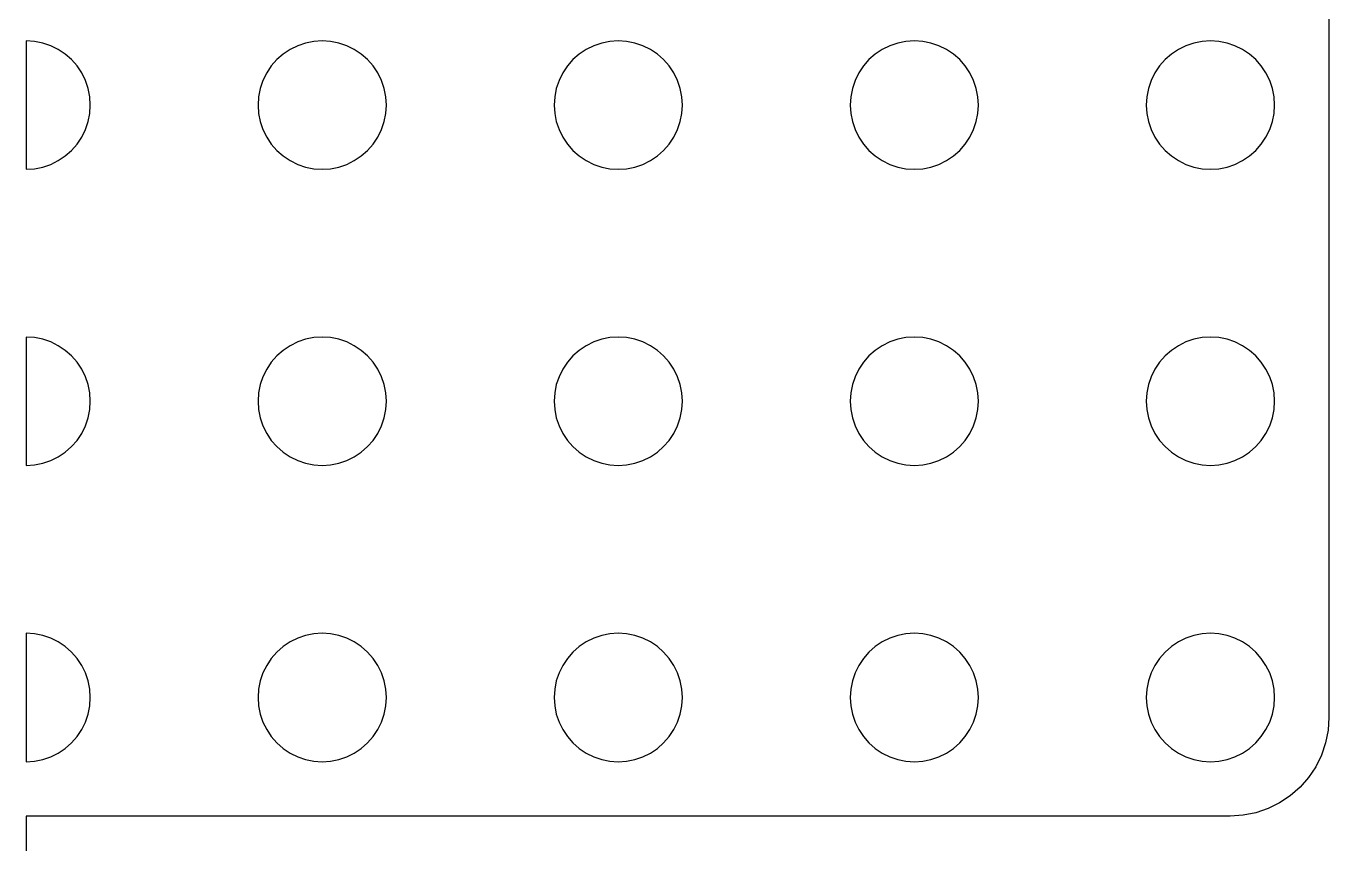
# Model space of a CAD drawing. Header units: metres. Extents: x -105 to 105, y -149 to 149.
# Drawn here: x -105 to -39, y -82.4 to -41 of the extents above; entities that cross this region are included whole.
import ezdxf

# ---------------------------------------------------------------- set-up
doc = ezdxf.new("R2010")
doc.units = ezdxf.units.M

msp = doc.modelspace()

# ---------------------------------------------------------------- linework, layer by layer
for p, q in [((-38.995, -13.995), (-38.995, -76.005)), ((-105, -41.75), (-105.005, -41.7503)), ((-105.005, -41.7503), (-105.005, -48.2497)), ((-104.576, -41.7778), (-105, -41.75)), ((-104.159, -41.8607), (-104.576, -41.7778)), ((-103.756, -41.9974), (-104.159, -41.8607)), ((-103.375, -42.1854), (-103.756, -41.9974)), ((-103.022, -42.4216), (-103.375, -42.1854)), ((-91.625, -42.1854), (-91.9785, -42.4216)), ((-91.2437, -41.9974), (-91.625, -42.1854)), ((-90.8412, -41.8607), (-91.2437, -41.9974)), ((-90.4242, -41.7778), (-90.8412, -41.8607)), ((-90, -41.75), (-90.4242, -41.7778)), ((-89.5758, -41.7778), (-90, -41.75)), ((-89.1588, -41.8607), (-89.5758, -41.7778)), ((-88.7563, -41.9974), (-89.1588, -41.8607)), ((-88.375, -42.1854), (-88.7563, -41.9974)), ((-88.0215, -42.4216), (-88.375, -42.1854)), ((-76.625, -42.1854), (-76.9785, -42.4216)), ((-76.2437, -41.9974), (-76.625, -42.1854)), ((-75.8412, -41.8607), (-76.2437, -41.9974)), ((-75.4242, -41.7778), (-75.8412, -41.8607)), ((-75, -41.75), (-75.4242, -41.7778)), ((-74.5758, -41.7778), (-75, -41.75)), ((-74.1588, -41.8607), (-74.5758, -41.7778)), ((-73.7563, -41.9974), (-74.1588, -41.8607)), ((-73.375, -42.1854), (-73.7563, -41.9974)), ((-73.0215, -42.4216), (-73.375, -42.1854)), ((-61.625, -42.1854), (-61.9785, -42.4216)), ((-61.2437, -41.9974), (-61.625, -42.1854)), ((-60.8412, -41.8607), (-61.2437, -41.9974)), ((-60.4242, -41.7778), (-60.8412, -41.8607)), ((-60, -41.75), (-60.4242, -41.7778)), ((-59.5758, -41.7778), (-60, -41.75)), ((-59.1588, -41.8607), (-59.5758, -41.7778)), ((-58.7563, -41.9974), (-59.1588, -41.8607)), ((-58.375, -42.1854), (-58.7563, -41.9974)), ((-58.0215, -42.4216), (-58.375, -42.1854)), ((-46.625, -42.1854), (-46.9785, -42.4216)), ((-46.2437, -41.9974), (-46.625, -42.1854)), ((-45.8412, -41.8607), (-46.2437, -41.9974)), ((-45.4242, -41.7778), (-45.8412, -41.8607)), ((-45, -41.75), (-45.4242, -41.7778)), ((-44.5758, -41.7778), (-45, -41.75)), ((-44.1588, -41.8607), (-44.5758, -41.7778)), ((-43.7563, -41.9974), (-44.1588, -41.8607)), ((-43.375, -42.1854), (-43.7563, -41.9974)), ((-43.0215, -42.4216), (-43.375, -42.1854)), ((-102.702, -42.7019), (-103.022, -42.4216)), ((-102.422, -43.0215), (-102.702, -42.7019)), ((-92.2981, -42.7019), (-92.5784, -43.0215)), ((-91.9785, -42.4216), (-92.2981, -42.7019)), ((-87.7019, -42.7019), (-88.0215, -42.4216)), ((-87.4216, -43.0215), (-87.7019, -42.7019)), ((-77.2981, -42.7019), (-77.5784, -43.0215)), ((-76.9785, -42.4216), (-77.2981, -42.7019)), ((-72.7019, -42.7019), (-73.0215, -42.4216)), ((-72.4216, -43.0215), (-72.7019, -42.7019)), ((-62.2981, -42.7019), (-62.5784, -43.0215)), ((-61.9785, -42.4216), (-62.2981, -42.7019)), ((-57.7019, -42.7019), (-58.0215, -42.4216)), ((-57.4216, -43.0215), (-57.7019, -42.7019)), ((-47.2981, -42.7019), (-47.5784, -43.0215)), ((-46.9785, -42.4216), (-47.2981, -42.7019)), ((-42.7019, -42.7019), (-43.0215, -42.4216)), ((-42.4216, -43.0215), (-42.7019, -42.7019)), ((-102.185, -43.375), (-102.422, -43.0215)), ((-101.997, -43.7563), (-102.185, -43.375)), ((-92.8146, -43.375), (-93.0026, -43.7563)), ((-92.5784, -43.0215), (-92.8146, -43.375)), ((-87.1854, -43.375), (-87.4216, -43.0215)), ((-86.9974, -43.7563), (-87.1854, -43.375)), ((-77.8146, -43.375), (-78.0026, -43.7563)), ((-77.5784, -43.0215), (-77.8146, -43.375)), ((-72.1854, -43.375), (-72.4216, -43.0215)), ((-71.9974, -43.7563), (-72.1854, -43.375)), ((-62.8146, -43.375), (-63.0026, -43.7563)), ((-62.5784, -43.0215), (-62.8146, -43.375)), ((-57.1854, -43.375), (-57.4216, -43.0215)), ((-56.9974, -43.7563), (-57.1854, -43.375)), ((-47.8146, -43.375), (-48.0026, -43.7563)), ((-47.5784, -43.0215), (-47.8146, -43.375)), ((-42.1854, -43.375), (-42.4216, -43.0215)), ((-41.9974, -43.7563), (-42.1854, -43.375)), ((-101.861, -44.1588), (-101.997, -43.7563)), ((-101.778, -44.5758), (-101.861, -44.1588)), ((-93.1393, -44.1588), (-93.2222, -44.5758)), ((-93.0026, -43.7563), (-93.1393, -44.1588)), ((-86.8607, -44.1588), (-86.9974, -43.7563)), ((-86.7778, -44.5758), (-86.8607, -44.1588)), ((-78.1393, -44.1588), (-78.2222, -44.5758)), ((-78.0026, -43.7563), (-78.1393, -44.1588)), ((-71.8607, -44.1588), (-71.9974, -43.7563)), ((-71.7778, -44.5758), (-71.8607, -44.1588)), ((-63.1393, -44.1588), (-63.2222, -44.5758)), ((-63.0026, -43.7563), (-63.1393, -44.1588)), ((-56.8607, -44.1588), (-56.9974, -43.7563)), ((-56.7778, -44.5758), (-56.8607, -44.1588)), ((-48.1393, -44.1588), (-48.2222, -44.5758)), ((-48.0026, -43.7563), (-48.1393, -44.1588)), ((-41.8607, -44.1588), (-41.9974, -43.7563)), ((-41.7778, -44.5758), (-41.8607, -44.1588)), ((-101.75, -45), (-101.778, -44.5758)), ((-93.2222, -44.5758), (-93.25, -45)), ((-86.75, -45), (-86.7778, -44.5758)), ((-78.2222, -44.5758), (-78.25, -45)), ((-71.75, -45), (-71.7778, -44.5758)), ((-63.2222, -44.5758), (-63.25, -45)), ((-56.75, -45), (-56.7778, -44.5758)), ((-48.2222, -44.5758), (-48.25, -45)), ((-41.75, -45), (-41.7778, -44.5758)), ((-101.861, -45.8412), (-101.778, -45.4242)), ((-101.778, -45.4242), (-101.75, -45)), ((-93.25, -45), (-93.2222, -45.4242)), ((-93.2222, -45.4242), (-93.1393, -45.8412)), ((-86.8607, -45.8412), (-86.7778, -45.4242)), ((-86.7778, -45.4242), (-86.75, -45)), ((-78.25, -45), (-78.2222, -45.4242)), ((-78.2222, -45.4242), (-78.1393, -45.8412)), ((-71.8607, -45.8412), (-71.7778, -45.4242)), ((-71.7778, -45.4242), (-71.75, -45)), ((-63.25, -45), (-63.2222, -45.4242)), ((-63.2222, -45.4242), (-63.1393, -45.8412)), ((-56.8607, -45.8412), (-56.7778, -45.4242)), ((-56.7778, -45.4242), (-56.75, -45)), ((-48.25, -45), (-48.2222, -45.4242)), ((-48.2222, -45.4242), (-48.1393, -45.8412)), ((-41.8607, -45.8412), (-41.7778, -45.4242)), ((-41.7778, -45.4242), (-41.75, -45)), ((-101.997, -46.2437), (-101.861, -45.8412)), ((-93.1393, -45.8412), (-93.0026, -46.2437)), ((-86.9974, -46.2437), (-86.8607, -45.8412)), ((-78.1393, -45.8412), (-78.0026, -46.2437)), ((-71.9974, -46.2437), (-71.8607, -45.8412)), ((-63.1393, -45.8412), (-63.0026, -46.2437)), ((-56.9974, -46.2437), (-56.8607, -45.8412)), ((-48.1393, -45.8412), (-48.0026, -46.2437)), ((-41.9974, -46.2437), (-41.8607, -45.8412)), ((-102.422, -46.9785), (-102.185, -46.625)), ((-102.185, -46.625), (-101.997, -46.2437)), ((-93.0026, -46.2437), (-92.8146, -46.625)), ((-92.8146, -46.625), (-92.5784, -46.9785)), ((-87.4216, -46.9785), (-87.1854, -46.625)), ((-87.1854, -46.625), (-86.9974, -46.2437)), ((-78.0026, -46.2437), (-77.8146, -46.625)), ((-77.8146, -46.625), (-77.5784, -46.9785)), ((-72.4216, -46.9785), (-72.1854, -46.625)), ((-72.1854, -46.625), (-71.9974, -46.2437)), ((-63.0026, -46.2437), (-62.8146, -46.625)), ((-62.8146, -46.625), (-62.5784, -46.9785)), ((-57.4216, -46.9785), (-57.1854, -46.625)), ((-57.1854, -46.625), (-56.9974, -46.2437)), ((-48.0026, -46.2437), (-47.8146, -46.625)), ((-47.8146, -46.625), (-47.5784, -46.9785)), ((-42.4216, -46.9785), (-42.1854, -46.625)), ((-42.1854, -46.625), (-41.9974, -46.2437)), ((-103.022, -47.5784), (-102.702, -47.2981)), ((-102.702, -47.2981), (-102.422, -46.9785)), ((-92.5784, -46.9785), (-92.2981, -47.2981)), ((-92.2981, -47.2981), (-91.9785, -47.5784)), ((-88.0215, -47.5784), (-87.7019, -47.2981)), ((-87.7019, -47.2981), (-87.4216, -46.9785)), ((-77.5784, -46.9785), (-77.2981, -47.2981)), ((-77.2981, -47.2981), (-76.9785, -47.5784)), ((-73.0215, -47.5784), (-72.7019, -47.2981)), ((-72.7019, -47.2981), (-72.4216, -46.9785)), ((-62.5784, -46.9785), (-62.2981, -47.2981)), ((-62.2981, -47.2981), (-61.9785, -47.5784)), ((-58.0215, -47.5784), (-57.7019, -47.2981)), ((-57.7019, -47.2981), (-57.4216, -46.9785)), ((-47.5784, -46.9785), (-47.2981, -47.2981)), ((-47.2981, -47.2981), (-46.9785, -47.5784)), ((-43.0215, -47.5784), (-42.7019, -47.2981)), ((-42.7019, -47.2981), (-42.4216, -46.9785)), ((-104.576, -48.2222), (-104.159, -48.1393)), ((-104.159, -48.1393), (-103.756, -48.0026)), ((-103.756, -48.0026), (-103.375, -47.8146)), ((-103.375, -47.8146), (-103.022, -47.5784)), ((-91.9785, -47.5784), (-91.625, -47.8146)), ((-91.625, -47.8146), (-91.2437, -48.0026)), ((-91.2437, -48.0026), (-90.8412, -48.1393)), ((-90.8412, -48.1393), (-90.4242, -48.2222)), ((-89.5758, -48.2222), (-89.1588, -48.1393)), ((-89.1588, -48.1393), (-88.7563, -48.0026)), ((-88.7563, -48.0026), (-88.375, -47.8146)), ((-88.375, -47.8146), (-88.0215, -47.5784)), ((-76.9785, -47.5784), (-76.625, -47.8146)), ((-76.625, -47.8146), (-76.2437, -48.0026)), ((-76.2437, -48.0026), (-75.8412, -48.1393)), ((-75.8412, -48.1393), (-75.4242, -48.2222)), ((-74.5758, -48.2222), (-74.1588, -48.1393)), ((-74.1588, -48.1393), (-73.7563, -48.0026)), ((-73.7563, -48.0026), (-73.375, -47.8146)), ((-73.375, -47.8146), (-73.0215, -47.5784)), ((-61.9785, -47.5784), (-61.625, -47.8146)), ((-61.625, -47.8146), (-61.2437, -48.0026)), ((-61.2437, -48.0026), (-60.8412, -48.1393)), ((-60.8412, -48.1393), (-60.4242, -48.2222)), ((-59.5758, -48.2222), (-59.1588, -48.1393)), ((-59.1588, -48.1393), (-58.7563, -48.0026)), ((-58.7563, -48.0026), (-58.375, -47.8146)), ((-58.375, -47.8146), (-58.0215, -47.5784)), ((-46.9785, -47.5784), (-46.625, -47.8146)), ((-46.625, -47.8146), (-46.2437, -48.0026)), ((-46.2437, -48.0026), (-45.8412, -48.1393)), ((-45.8412, -48.1393), (-45.4242, -48.2222)), ((-44.5758, -48.2222), (-44.1588, -48.1393)), ((-44.1588, -48.1393), (-43.7563, -48.0026)), ((-43.7563, -48.0026), (-43.375, -47.8146)), ((-43.375, -47.8146), (-43.0215, -47.5784)), ((-105.005, -48.2497), (-105, -48.25)), ((-105, -48.25), (-104.576, -48.2222)), ((-90.4242, -48.2222), (-90, -48.25)), ((-90, -48.25), (-89.5758, -48.2222)), ((-75.4242, -48.2222), (-75, -48.25)), ((-75, -48.25), (-74.5758, -48.2222)), ((-60.4242, -48.2222), (-60, -48.25)), ((-60, -48.25), (-59.5758, -48.2222)), ((-45.4242, -48.2222), (-45, -48.25)), ((-45, -48.25), (-44.5758, -48.2222)), ((-105, -56.75), (-105.005, -56.7503)), ((-105.005, -56.7503), (-105.005, -63.2497)), ((-104.576, -56.7778), (-105, -56.75)), ((-90, -56.75), (-90.4242, -56.7778)), ((-89.5758, -56.7778), (-90, -56.75)), ((-75, -56.75), (-75.4242, -56.7778)), ((-74.5758, -56.7778), (-75, -56.75)), ((-60, -56.75), (-60.4242, -56.7778)), ((-59.5758, -56.7778), (-60, -56.75)), ((-45, -56.75), (-45.4242, -56.7778)), ((-44.5758, -56.7778), (-45, -56.75)), ((-104.159, -56.8607), (-104.576, -56.7778)), ((-103.756, -56.9974), (-104.159, -56.8607)), ((-103.375, -57.1854), (-103.756, -56.9974)), ((-103.022, -57.4216), (-103.375, -57.1854)), ((-102.702, -57.7019), (-103.022, -57.4216)), ((-91.9785, -57.4216), (-92.2981, -57.7019)), ((-91.625, -57.1854), (-91.9785, -57.4216)), ((-91.2437, -56.9974), (-91.625, -57.1854)), ((-90.8412, -56.8607), (-91.2437, -56.9974)), ((-90.4242, -56.7778), (-90.8412, -56.8607)), ((-89.1588, -56.8607), (-89.5758, -56.7778)), ((-88.7563, -56.9974), (-89.1588, -56.8607)), ((-88.375, -57.1854), (-88.7563, -56.9974)), ((-88.0215, -57.4216), (-88.375, -57.1854)), ((-87.7019, -57.7019), (-88.0215, -57.4216)), ((-76.9785, -57.4216), (-77.2981, -57.7019)), ((-76.625, -57.1854), (-76.9785, -57.4216)), ((-76.2437, -56.9974), (-76.625, -57.1854)), ((-75.8412, -56.8607), (-76.2437, -56.9974)), ((-75.4242, -56.7778), (-75.8412, -56.8607)), ((-74.1588, -56.8607), (-74.5758, -56.7778)), ((-73.7563, -56.9974), (-74.1588, -56.8607)), ((-73.375, -57.1854), (-73.7563, -56.9974)), ((-73.0215, -57.4216), (-73.375, -57.1854)), ((-72.7019, -57.7019), (-73.0215, -57.4216)), ((-61.9785, -57.4216), (-62.2981, -57.7019)), ((-61.625, -57.1854), (-61.9785, -57.4216)), ((-61.2437, -56.9974), (-61.625, -57.1854)), ((-60.8412, -56.8607), (-61.2437, -56.9974)), ((-60.4242, -56.7778), (-60.8412, -56.8607)), ((-59.1588, -56.8607), (-59.5758, -56.7778)), ((-58.7563, -56.9974), (-59.1588, -56.8607)), ((-58.375, -57.1854), (-58.7563, -56.9974)), ((-58.0215, -57.4216), (-58.375, -57.1854)), ((-57.7019, -57.7019), (-58.0215, -57.4216)), ((-46.9785, -57.4216), (-47.2981, -57.7019)), ((-46.625, -57.1854), (-46.9785, -57.4216)), ((-46.2437, -56.9974), (-46.625, -57.1854)), ((-45.8412, -56.8607), (-46.2437, -56.9974)), ((-45.4242, -56.7778), (-45.8412, -56.8607)), ((-44.1588, -56.8607), (-44.5758, -56.7778)), ((-43.7563, -56.9974), (-44.1588, -56.8607)), ((-43.375, -57.1854), (-43.7563, -56.9974)), ((-43.0215, -57.4216), (-43.375, -57.1854)), ((-42.7019, -57.7019), (-43.0215, -57.4216)), ((-102.422, -58.0215), (-102.702, -57.7019)), ((-102.185, -58.375), (-102.422, -58.0215)), ((-92.5784, -58.0215), (-92.8146, -58.375)), ((-92.2981, -57.7019), (-92.5784, -58.0215)), ((-87.4216, -58.0215), (-87.7019, -57.7019)), ((-87.1854, -58.375), (-87.4216, -58.0215)), ((-77.5784, -58.0215), (-77.8146, -58.375)), ((-77.2981, -57.7019), (-77.5784, -58.0215)), ((-72.4216, -58.0215), (-72.7019, -57.7019)), ((-72.1854, -58.375), (-72.4216, -58.0215)), ((-62.5784, -58.0215), (-62.8146, -58.375)), ((-62.2981, -57.7019), (-62.5784, -58.0215)), ((-57.4216, -58.0215), (-57.7019, -57.7019)), ((-57.1854, -58.375), (-57.4216, -58.0215)), ((-47.5784, -58.0215), (-47.8146, -58.375)), ((-47.2981, -57.7019), (-47.5784, -58.0215)), ((-42.4216, -58.0215), (-42.7019, -57.7019)), ((-42.1854, -58.375), (-42.4216, -58.0215)), ((-101.997, -58.7563), (-102.185, -58.375)), ((-92.8146, -58.375), (-93.0026, -58.7563)), ((-86.9974, -58.7563), (-87.1854, -58.375)), ((-77.8146, -58.375), (-78.0026, -58.7563)), ((-71.9974, -58.7563), (-72.1854, -58.375)), ((-62.8146, -58.375), (-63.0026, -58.7563)), ((-56.9974, -58.7563), (-57.1854, -58.375)), ((-47.8146, -58.375), (-48.0026, -58.7563)), ((-41.9974, -58.7563), (-42.1854, -58.375)), ((-101.861, -59.1588), (-101.997, -58.7563)), ((-101.778, -59.5758), (-101.861, -59.1588)), ((-93.1393, -59.1588), (-93.2222, -59.5758)), ((-93.0026, -58.7563), (-93.1393, -59.1588)), ((-86.8607, -59.1588), (-86.9974, -58.7563)), ((-86.7778, -59.5758), (-86.8607, -59.1588)), ((-78.1393, -59.1588), (-78.2222, -59.5758)), ((-78.0026, -58.7563), (-78.1393, -59.1588)), ((-71.8607, -59.1588), (-71.9974, -58.7563)), ((-71.7778, -59.5758), (-71.8607, -59.1588)), ((-63.1393, -59.1588), (-63.2222, -59.5758)), ((-63.0026, -58.7563), (-63.1393, -59.1588)), ((-56.8607, -59.1588), (-56.9974, -58.7563)), ((-56.7778, -59.5758), (-56.8607, -59.1588)), ((-48.1393, -59.1588), (-48.2222, -59.5758)), ((-48.0026, -58.7563), (-48.1393, -59.1588)), ((-41.8607, -59.1588), (-41.9974, -58.7563)), ((-41.7778, -59.5758), (-41.8607, -59.1588)), ((-101.75, -60), (-101.778, -59.5758)), ((-101.778, -60.4242), (-101.75, -60)), ((-93.2222, -59.5758), (-93.25, -60)), ((-93.25, -60), (-93.2222, -60.4242)), ((-86.75, -60), (-86.7778, -59.5758)), ((-86.7778, -60.4242), (-86.75, -60)), ((-78.2222, -59.5758), (-78.25, -60)), ((-78.25, -60), (-78.2222, -60.4242)), ((-71.75, -60), (-71.7778, -59.5758)), ((-71.7778, -60.4242), (-71.75, -60)), ((-63.2222, -59.5758), (-63.25, -60)), ((-63.25, -60), (-63.2222, -60.4242)), ((-56.75, -60), (-56.7778, -59.5758)), ((-56.7778, -60.4242), (-56.75, -60)), ((-48.2222, -59.5758), (-48.25, -60)), ((-48.25, -60), (-48.2222, -60.4242)), ((-41.75, -60), (-41.7778, -59.5758)), ((-41.7778, -60.4242), (-41.75, -60)), ((-101.861, -60.8412), (-101.778, -60.4242)), ((-93.2222, -60.4242), (-93.1393, -60.8412)), ((-86.8607, -60.8412), (-86.7778, -60.4242)), ((-78.2222, -60.4242), (-78.1393, -60.8412)), ((-71.8607, -60.8412), (-71.7778, -60.4242)), ((-63.2222, -60.4242), (-63.1393, -60.8412)), ((-56.8607, -60.8412), (-56.7778, -60.4242)), ((-48.2222, -60.4242), (-48.1393, -60.8412)), ((-41.8607, -60.8412), (-41.7778, -60.4242)), ((-102.185, -61.625), (-101.997, -61.2437)), ((-101.997, -61.2437), (-101.861, -60.8412)), ((-93.1393, -60.8412), (-93.0026, -61.2437)), ((-93.0026, -61.2437), (-92.8146, -61.625)), ((-87.1854, -61.625), (-86.9974, -61.2437)), ((-86.9974, -61.2437), (-86.8607, -60.8412)), ((-78.1393, -60.8412), (-78.0026, -61.2437)), ((-78.0026, -61.2437), (-77.8146, -61.625)), ((-72.1854, -61.625), (-71.9974, -61.2437)), ((-71.9974, -61.2437), (-71.8607, -60.8412)), ((-63.1393, -60.8412), (-63.0026, -61.2437)), ((-63.0026, -61.2437), (-62.8146, -61.625)), ((-57.1854, -61.625), (-56.9974, -61.2437)), ((-56.9974, -61.2437), (-56.8607, -60.8412)), ((-48.1393, -60.8412), (-48.0026, -61.2437)), ((-48.0026, -61.2437), (-47.8146, -61.625)), ((-42.1854, -61.625), (-41.9974, -61.2437)), ((-41.9974, -61.2437), (-41.8607, -60.8412)), ((-102.702, -62.2981), (-102.422, -61.9785)), ((-102.422, -61.9785), (-102.185, -61.625)), ((-92.8146, -61.625), (-92.5784, -61.9785)), ((-92.5784, -61.9785), (-92.2981, -62.2981)), ((-87.7019, -62.2981), (-87.4216, -61.9785)), ((-87.4216, -61.9785), (-87.1854, -61.625)), ((-77.8146, -61.625), (-77.5784, -61.9785)), ((-77.5784, -61.9785), (-77.2981, -62.2981)), ((-72.7019, -62.2981), (-72.4216, -61.9785)), ((-72.4216, -61.9785), (-72.1854, -61.625)), ((-62.8146, -61.625), (-62.5784, -61.9785)), ((-62.5784, -61.9785), (-62.2981, -62.2981)), ((-57.7019, -62.2981), (-57.4216, -61.9785)), ((-57.4216, -61.9785), (-57.1854, -61.625)), ((-47.8146, -61.625), (-47.5784, -61.9785)), ((-47.5784, -61.9785), (-47.2981, -62.2981)), ((-42.7019, -62.2981), (-42.4216, -61.9785)), ((-42.4216, -61.9785), (-42.1854, -61.625)), ((-103.375, -62.8146), (-103.022, -62.5784)), ((-103.022, -62.5784), (-102.702, -62.2981)), ((-92.2981, -62.2981), (-91.9785, -62.5784)), ((-91.9785, -62.5784), (-91.625, -62.8146)), ((-88.375, -62.8146), (-88.0215, -62.5784)), ((-88.0215, -62.5784), (-87.7019, -62.2981)), ((-77.2981, -62.2981), (-76.9785, -62.5784)), ((-76.9785, -62.5784), (-76.625, -62.8146)), ((-73.375, -62.8146), (-73.0215, -62.5784)), ((-73.0215, -62.5784), (-72.7019, -62.2981)), ((-62.2981, -62.2981), (-61.9785, -62.5784)), ((-61.9785, -62.5784), (-61.625, -62.8146)), ((-58.375, -62.8146), (-58.0215, -62.5784)), ((-58.0215, -62.5784), (-57.7019, -62.2981)), ((-47.2981, -62.2981), (-46.9785, -62.5784)), ((-46.9785, -62.5784), (-46.625, -62.8146)), ((-43.375, -62.8146), (-43.0215, -62.5784)), ((-43.0215, -62.5784), (-42.7019, -62.2981)), ((-105.005, -63.2497), (-105, -63.25)), ((-105, -63.25), (-104.576, -63.2222)), ((-104.576, -63.2222), (-104.159, -63.1393)), ((-104.159, -63.1393), (-103.756, -63.0026)), ((-103.756, -63.0026), (-103.375, -62.8146)), ((-91.625, -62.8146), (-91.2437, -63.0026)), ((-91.2437, -63.0026), (-90.8412, -63.1393)), ((-90.8412, -63.1393), (-90.4242, -63.2222)), ((-90.4242, -63.2222), (-90, -63.25)), ((-90, -63.25), (-89.5758, -63.2222)), ((-89.5758, -63.2222), (-89.1588, -63.1393)), ((-89.1588, -63.1393), (-88.7563, -63.0026)), ((-88.7563, -63.0026), (-88.375, -62.8146)), ((-76.625, -62.8146), (-76.2437, -63.0026)), ((-76.2437, -63.0026), (-75.8412, -63.1393)), ((-75.8412, -63.1393), (-75.4242, -63.2222)), ((-75.4242, -63.2222), (-75, -63.25)), ((-75, -63.25), (-74.5758, -63.2222)), ((-74.5758, -63.2222), (-74.1588, -63.1393)), ((-74.1588, -63.1393), (-73.7563, -63.0026)), ((-73.7563, -63.0026), (-73.375, -62.8146)), ((-61.625, -62.8146), (-61.2437, -63.0026)), ((-61.2437, -63.0026), (-60.8412, -63.1393)), ((-60.8412, -63.1393), (-60.4242, -63.2222)), ((-60.4242, -63.2222), (-60, -63.25)), ((-60, -63.25), (-59.5758, -63.2222)), ((-59.5758, -63.2222), (-59.1588, -63.1393)), ((-59.1588, -63.1393), (-58.7563, -63.0026)), ((-58.7563, -63.0026), (-58.375, -62.8146)), ((-46.625, -62.8146), (-46.2437, -63.0026)), ((-46.2437, -63.0026), (-45.8412, -63.1393)), ((-45.8412, -63.1393), (-45.4242, -63.2222)), ((-45.4242, -63.2222), (-45, -63.25)), ((-45, -63.25), (-44.5758, -63.2222)), ((-44.5758, -63.2222), (-44.1588, -63.1393)), ((-44.1588, -63.1393), (-43.7563, -63.0026)), ((-43.7563, -63.0026), (-43.375, -62.8146)), ((-105, -71.75), (-105.005, -71.7503)), ((-105.005, -71.7503), (-105.005, -78.2497)), ((-104.576, -71.7778), (-105, -71.75)), ((-104.159, -71.8607), (-104.576, -71.7778)), ((-103.756, -71.9974), (-104.159, -71.8607)), ((-90.8412, -71.8607), (-91.2437, -71.9974)), ((-90.4242, -71.7778), (-90.8412, -71.8607)), ((-90, -71.75), (-90.4242, -71.7778)), ((-89.5758, -71.7778), (-90, -71.75)), ((-89.1588, -71.8607), (-89.5758, -71.7778)), ((-88.7563, -71.9974), (-89.1588, -71.8607)), ((-75.8412, -71.8607), (-76.2437, -71.9974)), ((-75.4242, -71.7778), (-75.8412, -71.8607)), ((-75, -71.75), (-75.4242, -71.7778)), ((-74.5758, -71.7778), (-75, -71.75)), ((-74.1588, -71.8607), (-74.5758, -71.7778)), ((-73.7563, -71.9974), (-74.1588, -71.8607)), ((-60.8412, -71.8607), (-61.2437, -71.9974)), ((-60.4242, -71.7778), (-60.8412, -71.8607)), ((-60, -71.75), (-60.4242, -71.7778)), ((-59.5758, -71.7778), (-60, -71.75)), ((-59.1588, -71.8607), (-59.5758, -71.7778)), ((-58.7563, -71.9974), (-59.1588, -71.8607)), ((-45.8412, -71.8607), (-46.2437, -71.9974)), ((-45.4242, -71.7778), (-45.8412, -71.8607)), ((-45, -71.75), (-45.4242, -71.7778)), ((-44.5758, -71.7778), (-45, -71.75)), ((-44.1588, -71.8607), (-44.5758, -71.7778)), ((-43.7563, -71.9974), (-44.1588, -71.8607)), ((-103.375, -72.1854), (-103.756, -71.9974)), ((-103.022, -72.4216), (-103.375, -72.1854)), ((-102.702, -72.7019), (-103.022, -72.4216)), ((-91.9785, -72.4216), (-92.2981, -72.7019)), ((-91.625, -72.1854), (-91.9785, -72.4216)), ((-91.2437, -71.9974), (-91.625, -72.1854)), ((-88.375, -72.1854), (-88.7563, -71.9974)), ((-88.0215, -72.4216), (-88.375, -72.1854)), ((-87.7019, -72.7019), (-88.0215, -72.4216)), ((-76.9785, -72.4216), (-77.2981, -72.7019)), ((-76.625, -72.1854), (-76.9785, -72.4216)), ((-76.2437, -71.9974), (-76.625, -72.1854)), ((-73.375, -72.1854), (-73.7563, -71.9974)), ((-73.0215, -72.4216), (-73.375, -72.1854)), ((-72.7019, -72.7019), (-73.0215, -72.4216)), ((-61.9785, -72.4216), (-62.2981, -72.7019)), ((-61.625, -72.1854), (-61.9785, -72.4216)), ((-61.2437, -71.9974), (-61.625, -72.1854)), ((-58.375, -72.1854), (-58.7563, -71.9974)), ((-58.0215, -72.4216), (-58.375, -72.1854)), ((-57.7019, -72.7019), (-58.0215, -72.4216)), ((-46.9785, -72.4216), (-47.2981, -72.7019)), ((-46.625, -72.1854), (-46.9785, -72.4216)), ((-46.2437, -71.9974), (-46.625, -72.1854)), ((-43.375, -72.1854), (-43.7563, -71.9974)), ((-43.0215, -72.4216), (-43.375, -72.1854)), ((-42.7019, -72.7019), (-43.0215, -72.4216)), ((-102.422, -73.0215), (-102.702, -72.7019)), ((-102.185, -73.375), (-102.422, -73.0215)), ((-92.5784, -73.0215), (-92.8146, -73.375)), ((-92.2981, -72.7019), (-92.5784, -73.0215)), ((-87.4216, -73.0215), (-87.7019, -72.7019)), ((-87.1854, -73.375), (-87.4216, -73.0215)), ((-77.5784, -73.0215), (-77.8146, -73.375)), ((-77.2981, -72.7019), (-77.5784, -73.0215)), ((-72.4216, -73.0215), (-72.7019, -72.7019)), ((-72.1854, -73.375), (-72.4216, -73.0215)), ((-62.5784, -73.0215), (-62.8146, -73.375)), ((-62.2981, -72.7019), (-62.5784, -73.0215)), ((-57.4216, -73.0215), (-57.7019, -72.7019)), ((-57.1854, -73.375), (-57.4216, -73.0215)), ((-47.5784, -73.0215), (-47.8146, -73.375)), ((-47.2981, -72.7019), (-47.5784, -73.0215)), ((-42.4216, -73.0215), (-42.7019, -72.7019)), ((-42.1854, -73.375), (-42.4216, -73.0215)), ((-101.997, -73.7563), (-102.185, -73.375)), ((-101.861, -74.1588), (-101.997, -73.7563)), ((-93.0026, -73.7563), (-93.1393, -74.1588)), ((-92.8146, -73.375), (-93.0026, -73.7563)), ((-86.9974, -73.7563), (-87.1854, -73.375)), ((-86.8607, -74.1588), (-86.9974, -73.7563)), ((-78.0026, -73.7563), (-78.1393, -74.1588)), ((-77.8146, -73.375), (-78.0026, -73.7563)), ((-71.9974, -73.7563), (-72.1854, -73.375)), ((-71.8607, -74.1588), (-71.9974, -73.7563)), ((-63.0026, -73.7563), (-63.1393, -74.1588)), ((-62.8146, -73.375), (-63.0026, -73.7563)), ((-56.9974, -73.7563), (-57.1854, -73.375)), ((-56.8607, -74.1588), (-56.9974, -73.7563)), ((-48.0026, -73.7563), (-48.1393, -74.1588)), ((-47.8146, -73.375), (-48.0026, -73.7563)), ((-41.9974, -73.7563), (-42.1854, -73.375)), ((-41.8607, -74.1588), (-41.9974, -73.7563)), ((-101.778, -74.5758), (-101.861, -74.1588)), ((-101.75, -75), (-101.778, -74.5758)), ((-93.2222, -74.5758), (-93.25, -75)), ((-93.1393, -74.1588), (-93.2222, -74.5758)), ((-86.7778, -74.5758), (-86.8607, -74.1588)), ((-86.75, -75), (-86.7778, -74.5758)), ((-78.2222, -74.5758), (-78.25, -75)), ((-78.1393, -74.1588), (-78.2222, -74.5758)), ((-71.7778, -74.5758), (-71.8607, -74.1588)), ((-71.75, -75), (-71.7778, -74.5758)), ((-63.2222, -74.5758), (-63.25, -75)), ((-63.1393, -74.1588), (-63.2222, -74.5758)), ((-56.7778, -74.5758), (-56.8607, -74.1588)), ((-56.75, -75), (-56.7778, -74.5758)), ((-48.2222, -74.5758), (-48.25, -75)), ((-48.1393, -74.1588), (-48.2222, -74.5758)), ((-41.7778, -74.5758), (-41.8607, -74.1588)), ((-41.75, -75), (-41.7778, -74.5758)), ((-101.778, -75.4242), (-101.75, -75)), ((-93.25, -75), (-93.2222, -75.4242)), ((-86.7778, -75.4242), (-86.75, -75)), ((-78.25, -75), (-78.2222, -75.4242)), ((-71.7778, -75.4242), (-71.75, -75)), ((-63.25, -75), (-63.2222, -75.4242)), ((-56.7778, -75.4242), (-56.75, -75)), ((-48.25, -75), (-48.2222, -75.4242)), ((-41.7778, -75.4242), (-41.75, -75)), ((-101.997, -76.2437), (-101.861, -75.8412)), ((-101.861, -75.8412), (-101.778, -75.4242)), ((-93.2222, -75.4242), (-93.1393, -75.8412)), ((-93.1393, -75.8412), (-93.0026, -76.2437)), ((-86.9974, -76.2437), (-86.8607, -75.8412)), ((-86.8607, -75.8412), (-86.7778, -75.4242)), ((-78.2222, -75.4242), (-78.1393, -75.8412)), ((-78.1393, -75.8412), (-78.0026, -76.2437)), ((-71.9974, -76.2437), (-71.8607, -75.8412)), ((-71.8607, -75.8412), (-71.7778, -75.4242)), ((-63.2222, -75.4242), (-63.1393, -75.8412)), ((-63.1393, -75.8412), (-63.0026, -76.2437)), ((-56.9974, -76.2437), (-56.8607, -75.8412)), ((-56.8607, -75.8412), (-56.7778, -75.4242)), ((-48.2222, -75.4242), (-48.1393, -75.8412)), ((-48.1393, -75.8412), (-48.0026, -76.2437)), ((-41.9974, -76.2437), (-41.8607, -75.8412)), ((-41.8607, -75.8412), (-41.7778, -75.4242)), ((-102.185, -76.625), (-101.997, -76.2437)), ((-93.0026, -76.2437), (-92.8146, -76.625)), ((-87.1854, -76.625), (-86.9974, -76.2437)), ((-78.0026, -76.2437), (-77.8146, -76.625)), ((-72.1854, -76.625), (-71.9974, -76.2437)), ((-63.0026, -76.2437), (-62.8146, -76.625)), ((-57.1854, -76.625), (-56.9974, -76.2437)), ((-48.0026, -76.2437), (-47.8146, -76.625)), ((-42.1854, -76.625), (-41.9974, -76.2437)), ((-38.995, -76.005), (-39.0378, -76.6576)), ((-102.702, -77.2981), (-102.422, -76.9785)), ((-102.422, -76.9785), (-102.185, -76.625)), ((-92.8146, -76.625), (-92.5784, -76.9785)), ((-92.5784, -76.9785), (-92.2981, -77.2981)), ((-87.7019, -77.2981), (-87.4216, -76.9785)), ((-87.4216, -76.9785), (-87.1854, -76.625)), ((-77.8146, -76.625), (-77.5784, -76.9785)), ((-77.5784, -76.9785), (-77.2981, -77.2981)), ((-72.7019, -77.2981), (-72.4216, -76.9785)), ((-72.4216, -76.9785), (-72.1854, -76.625)), ((-62.8146, -76.625), (-62.5784, -76.9785)), ((-62.5784, -76.9785), (-62.2981, -77.2981)), ((-57.7019, -77.2981), (-57.4216, -76.9785)), ((-57.4216, -76.9785), (-57.1854, -76.625)), ((-47.8146, -76.625), (-47.5784, -76.9785)), ((-47.5784, -76.9785), (-47.2981, -77.2981)), ((-42.7019, -77.2981), (-42.4216, -76.9785)), ((-42.4216, -76.9785), (-42.1854, -76.625)), ((-39.0378, -76.6576), (-39.1654, -77.2991)), ((-103.756, -78.0026), (-103.375, -77.8146)), ((-103.375, -77.8146), (-103.022, -77.5784)), ((-103.022, -77.5784), (-102.702, -77.2981)), ((-92.2981, -77.2981), (-91.9785, -77.5784)), ((-91.9785, -77.5784), (-91.625, -77.8146)), ((-91.625, -77.8146), (-91.2437, -78.0026)), ((-88.7563, -78.0026), (-88.375, -77.8146)), ((-88.375, -77.8146), (-88.0215, -77.5784)), ((-88.0215, -77.5784), (-87.7019, -77.2981)), ((-77.2981, -77.2981), (-76.9785, -77.5784)), ((-76.9785, -77.5784), (-76.625, -77.8146)), ((-76.625, -77.8146), (-76.2437, -78.0026)), ((-73.7563, -78.0026), (-73.375, -77.8146)), ((-73.375, -77.8146), (-73.0215, -77.5784)), ((-73.0215, -77.5784), (-72.7019, -77.2981)), ((-62.2981, -77.2981), (-61.9785, -77.5784)), ((-61.9785, -77.5784), (-61.625, -77.8146)), ((-61.625, -77.8146), (-61.2437, -78.0026)), ((-58.7563, -78.0026), (-58.375, -77.8146)), ((-58.375, -77.8146), (-58.0215, -77.5784)), ((-58.0215, -77.5784), (-57.7019, -77.2981)), ((-47.2981, -77.2981), (-46.9785, -77.5784)), ((-46.9785, -77.5784), (-46.625, -77.8146)), ((-46.625, -77.8146), (-46.2437, -78.0026)), ((-43.7563, -78.0026), (-43.375, -77.8146)), ((-43.375, -77.8146), (-43.0215, -77.5784)), ((-43.0215, -77.5784), (-42.7019, -77.2981)), ((-39.1654, -77.2991), (-39.3756, -77.9184)), ((-105.005, -78.2497), (-105, -78.25)), ((-105, -78.25), (-104.576, -78.2222)), ((-104.576, -78.2222), (-104.159, -78.1393)), ((-104.159, -78.1393), (-103.756, -78.0026)), ((-91.2437, -78.0026), (-90.8412, -78.1393)), ((-90.8412, -78.1393), (-90.4242, -78.2222)), ((-90.4242, -78.2222), (-90, -78.25)), ((-90, -78.25), (-89.5758, -78.2222)), ((-89.5758, -78.2222), (-89.1588, -78.1393)), ((-89.1588, -78.1393), (-88.7563, -78.0026)), ((-76.2437, -78.0026), (-75.8412, -78.1393)), ((-75.8412, -78.1393), (-75.4242, -78.2222)), ((-75.4242, -78.2222), (-75, -78.25)), ((-75, -78.25), (-74.5758, -78.2222)), ((-74.5758, -78.2222), (-74.1588, -78.1393)), ((-74.1588, -78.1393), (-73.7563, -78.0026)), ((-61.2437, -78.0026), (-60.8412, -78.1393)), ((-60.8412, -78.1393), (-60.4242, -78.2222)), ((-60.4242, -78.2222), (-60, -78.25)), ((-60, -78.25), (-59.5758, -78.2222)), ((-59.5758, -78.2222), (-59.1588, -78.1393)), ((-59.1588, -78.1393), (-58.7563, -78.0026)), ((-46.2437, -78.0026), (-45.8412, -78.1393)), ((-45.8412, -78.1393), (-45.4242, -78.2222)), ((-45.4242, -78.2222), (-45, -78.25)), ((-45, -78.25), (-44.5758, -78.2222)), ((-44.5758, -78.2222), (-44.1588, -78.1393)), ((-44.1588, -78.1393), (-43.7563, -78.0026)), ((-39.6649, -78.505), (-40.0282, -79.0488)), ((-39.3756, -77.9184), (-39.6649, -78.505)), ((-40.0282, -79.0488), (-40.4595, -79.5405)), ((-40.4595, -79.5405), (-40.9512, -79.9718)), ((-41.495, -80.3351), (-42.0816, -80.6244)), ((-40.9512, -79.9718), (-41.495, -80.3351)), ((-43.995, -81.005), (-105.005, -81.005)), ((-105.005, -81.005), (-105.005, -83.995)), ((-43.3424, -80.9622), (-43.995, -81.005)), ((-42.7009, -80.8346), (-43.3424, -80.9622)), ((-42.0816, -80.6244), (-42.7009, -80.8346))]:
    msp.add_line(p, q)

doc.saveas('drawing.dxf')
